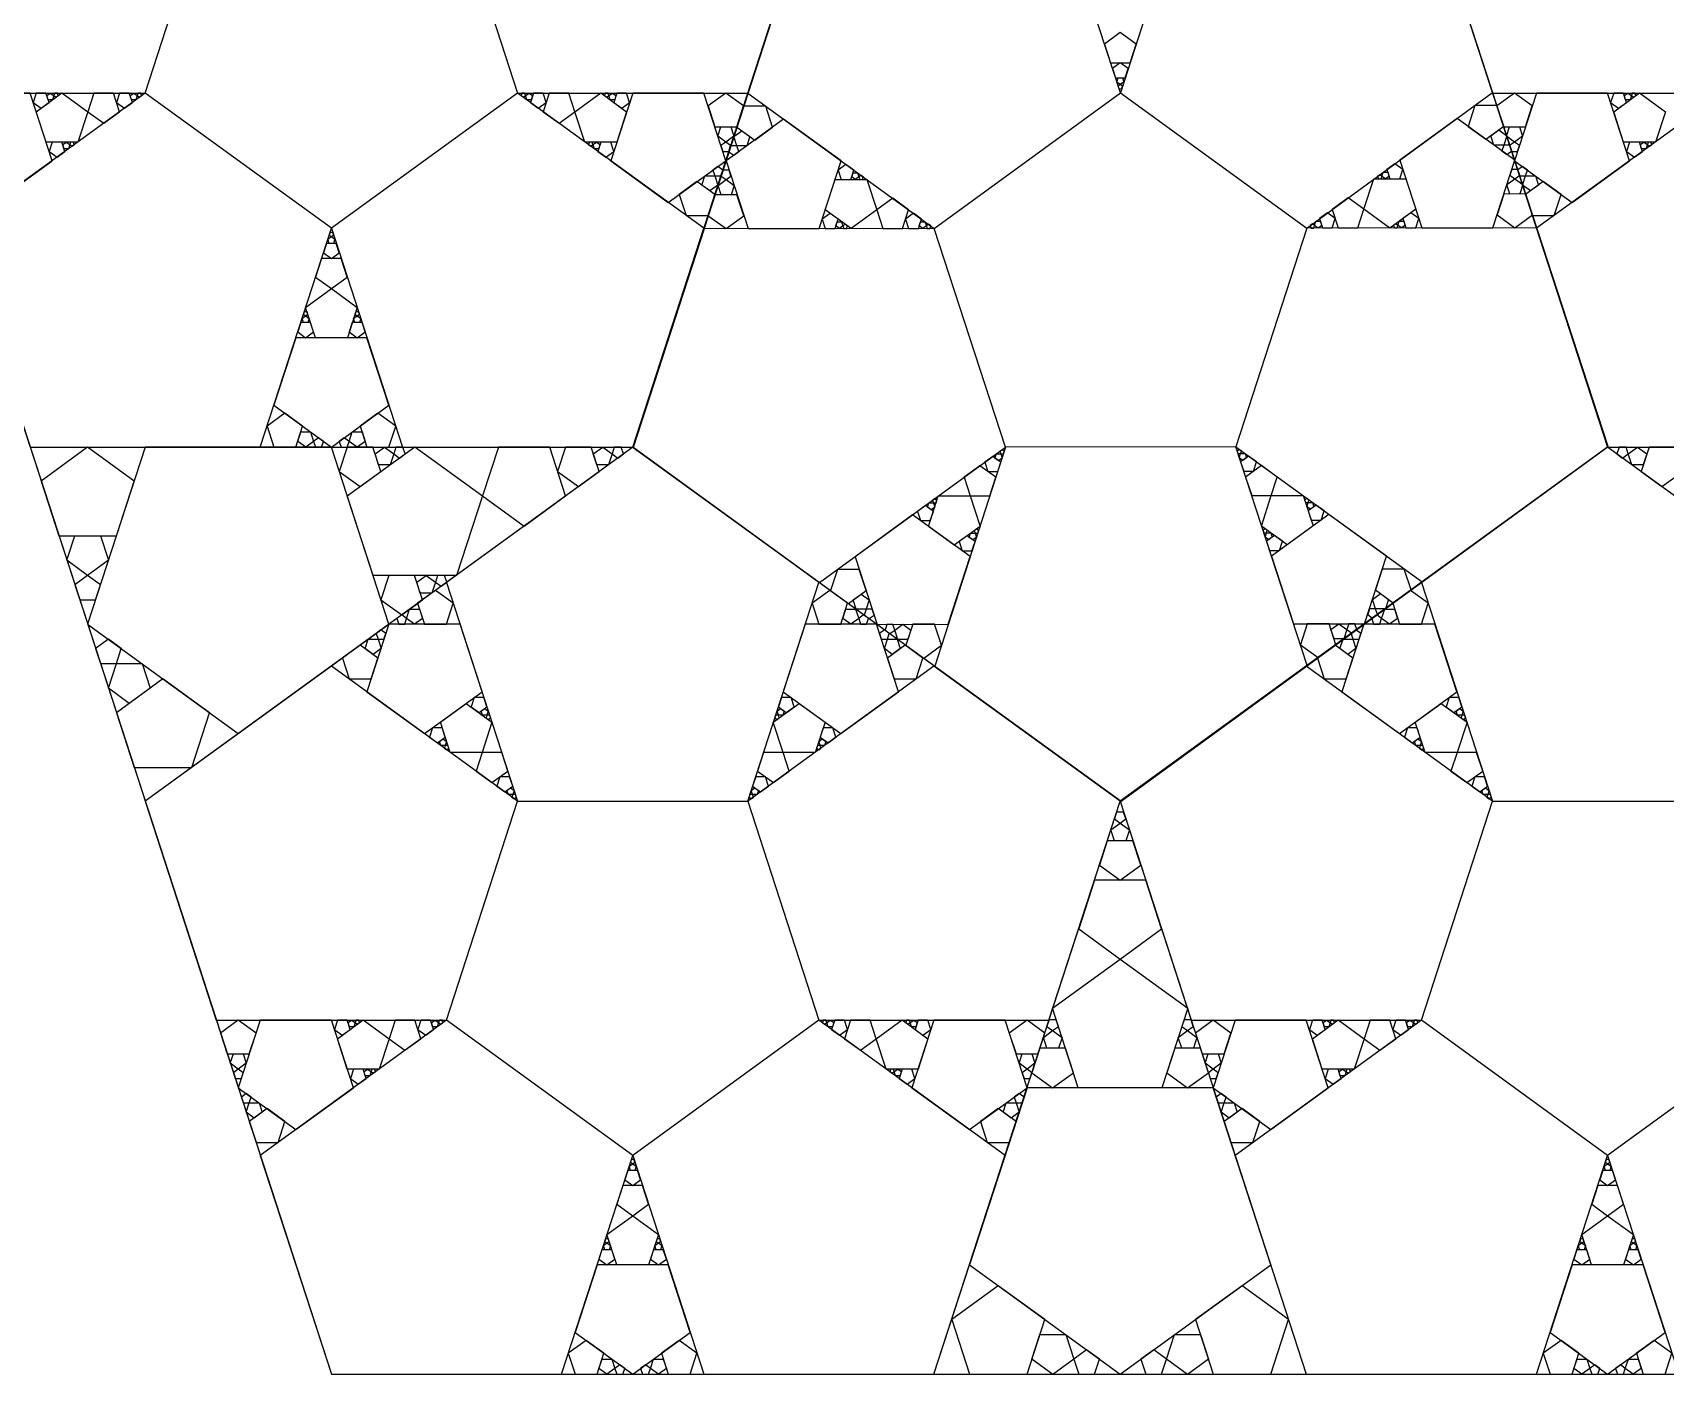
# Model space of a CAD drawing. Header units: inches. Extents: x -578 to 126, y -85 to 118.
# Drawn here: x -345.25 to -327.5, y -85.14 to -70.55 of the extents above; entities that cross this region are included whole.
import ezdxf

# ---------------------------------------------------------------- set-up
doc = ezdxf.new("R2010")
doc.units = ezdxf.units.IN
doc.header["$MEASUREMENT"] = 0
doc.layers.add('drawing', color=7, linetype='Continuous')

msp = doc.modelspace()

# ---------------------------------------------------------------- linework, layer by layer
for points in [[(-339.977, -71.203), (-342.001, -72.674), (-344.025, -71.203), (-343.252, -68.823), (-340.75, -68.823)], [(-330.15, -68.823), (-328.125, -75.054), (-333.425, -78.905), (-338.725, -75.054), (-336.701, -68.823)], [(-333.423, -71.202), (-331.397, -72.671), (-332.168, -75.051), (-334.67, -75.054), (-335.446, -72.675)], [(-337.474, -78.905), (-336.701, -81.285), (-338.725, -82.755), (-340.75, -81.285), (-339.977, -78.905)], [(-329.376, -78.905), (-326.874, -78.905), (-326.101, -81.285), (-328.125, -82.755), (-330.15, -81.285)]]:
    msp.add_lwpolyline(points, close=True)
at = {"layer": 'drawing'}
for points in [[(-283.222, 95.766), (-378.328, 26.668), (-342.001, -85.135), (-224.444, -85.135), (-188.117, 26.668)], [(-319.55, -16.037), (-355.877, -42.43), (-342.001, -85.135), (-297.098, -85.135), (-283.222, -42.43)], [(-319.55, -16.037), (-355.877, -42.43), (-342.001, -85.135), (-297.098, -85.135), (-283.222, -42.43)], [(-333.425, -58.742), (-347.301, -68.823), (-342.001, -85.135), (-324.85, -85.135), (-319.55, -68.823)], [(-333.425, -58.742), (-347.301, -68.823), (-342.001, -85.135), (-324.85, -85.135), (-319.549, -68.823)], [(-336.701, -68.823), (-342.001, -64.973), (-347.301, -68.823), (-345.277, -75.054), (-338.725, -75.054)], [(-336.701, -68.823), (-342.001, -64.973), (-347.301, -68.823), (-345.277, -75.054), (-338.725, -75.054)], [(-328.125, -75.054), (-321.574, -75.054), (-319.549, -68.823), (-324.85, -64.973), (-330.15, -68.823)], [(-328.125, -75.054), (-321.574, -75.054), (-319.549, -68.823), (-324.85, -64.973), (-330.15, -68.823)], [(-343.252, -68.823), (-345.277, -67.353), (-347.301, -68.823), (-346.528, -71.203), (-344.025, -71.203)], [(-339.977, -71.203), (-337.474, -71.203), (-336.701, -68.823), (-338.725, -67.353), (-340.75, -68.823)], [(-326.101, -68.823), (-328.125, -67.353), (-330.15, -68.823), (-329.376, -71.203), (-326.874, -71.203)], [(-336.702, -68.826), (-338.719, -75.058), (-333.415, -78.903), (-328.119, -75.047), (-330.15, -68.819)], [(-333.423, -71.202), (-334.199, -68.823), (-336.702, -68.826), (-337.472, -71.206), (-335.446, -72.675)], [(-331.397, -72.671), (-329.375, -71.198), (-330.15, -68.819), (-332.653, -68.821), (-333.423, -71.202)], [(-333.252, -70.671), (-333.424, -70.546), (-333.596, -70.672), (-333.53, -70.874), (-333.317, -70.874)], [(-333.338, -70.937), (-333.424, -70.874), (-333.51, -70.937), (-333.477, -71.038), (-333.37, -71.038)], [(-333.385, -71.084), (-333.424, -71.112), (-333.462, -71.084), (-333.447, -71.038), (-333.4, -71.038)], [(-333.4, -71.129), (-333.424, -71.112), (-333.447, -71.129), (-333.438, -71.157), (-333.409, -71.157)], [(-346.05, -71.203), (-346.289, -71.939), (-345.663, -72.393), (-345.038, -71.939), (-345.277, -71.203)], [(-346.05, -71.203), (-346.289, -71.939), (-345.663, -72.393), (-345.038, -71.939), (-345.277, -71.203)], [(-344.025, -71.203), (-346.05, -72.674), (-345.277, -75.054), (-342.774, -75.054), (-342.001, -72.674)], [(-345.211, -71.203), (-345.244, -71.305), (-345.158, -71.367), (-345.071, -71.305), (-345.104, -71.203)], [(-344.93, -71.202), (-344.649, -71.406), (-344.756, -71.736), (-345.103, -71.736), (-345.211, -71.406)], [(-345.057, -71.203), (-345.018, -71.231), (-345.033, -71.277), (-345.08, -71.277), (-345.095, -71.231)], [(-345.009, -71.203), (-345.018, -71.231), (-344.994, -71.248), (-344.97, -71.231), (-344.979, -71.203)], [(-344.583, -71.203), (-344.649, -71.406), (-344.476, -71.531), (-344.304, -71.406), (-344.37, -71.203)], [(-344.304, -71.203), (-344.337, -71.305), (-344.251, -71.367), (-344.165, -71.305), (-344.198, -71.203)], [(-344.15, -71.203), (-344.111, -71.231), (-344.126, -71.277), (-344.174, -71.277), (-344.189, -71.231)], [(-344.102, -71.203), (-344.111, -71.231), (-344.088, -71.248), (-344.064, -71.231), (-344.073, -71.203)], [(-342.001, -72.674), (-341.228, -75.054), (-338.725, -75.054), (-337.952, -72.674), (-339.977, -71.203)], [(-339.914, -71.248), (-339.891, -71.231), (-339.9, -71.203), (-339.929, -71.203), (-339.938, -71.231)], [(-339.876, -71.277), (-339.891, -71.231), (-339.852, -71.203), (-339.813, -71.231), (-339.828, -71.277)], [(-339.751, -71.367), (-339.665, -71.305), (-339.698, -71.203), (-339.804, -71.203), (-339.837, -71.305)], [(-339.525, -71.531), (-339.353, -71.406), (-339.419, -71.203), (-339.632, -71.203), (-339.698, -71.406)], [(-339.246, -71.736), (-339.353, -71.406), (-339.072, -71.202), (-338.791, -71.406), (-338.898, -71.736)], [(-339.008, -71.248), (-338.984, -71.231), (-338.993, -71.203), (-339.023, -71.203), (-339.032, -71.231)], [(-338.969, -71.277), (-338.984, -71.231), (-338.945, -71.203), (-338.907, -71.231), (-338.921, -71.277)], [(-338.339, -72.393), (-337.713, -71.939), (-337.952, -71.203), (-338.725, -71.203), (-338.964, -71.939)], [(-338.339, -72.393), (-337.713, -71.939), (-337.952, -71.203), (-338.725, -71.203), (-338.964, -71.939)], [(-338.844, -71.367), (-338.758, -71.305), (-338.791, -71.203), (-338.898, -71.203), (-338.931, -71.305)], [(-337.52, -71.344), (-337.713, -71.203), (-337.906, -71.344), (-337.833, -71.571), (-337.594, -71.571)], [(-337.205, -71.574), (-337.279, -71.346), (-337.518, -71.347), (-337.591, -71.574), (-337.398, -71.714)], [(-329.329, -71.338), (-329.568, -71.338), (-329.641, -71.566), (-329.448, -71.706), (-329.255, -71.565)], [(-328.944, -71.344), (-329.137, -71.203), (-329.331, -71.344), (-329.257, -71.571), (-329.018, -71.571)], [(-328.898, -71.203), (-329.137, -71.939), (-328.512, -72.393), (-327.886, -71.939), (-328.125, -71.203)], [(-328.898, -71.203), (-329.137, -71.939), (-328.512, -72.393), (-327.886, -71.939), (-328.125, -71.203)], [(-326.874, -71.203), (-328.898, -72.674), (-328.125, -75.054), (-325.623, -75.054), (-324.85, -72.674)], [(-328.059, -71.203), (-328.092, -71.305), (-328.006, -71.367), (-327.92, -71.305), (-327.953, -71.203)], [(-327.778, -71.202), (-327.497, -71.406), (-327.605, -71.736), (-327.952, -71.736), (-328.059, -71.406)], [(-327.905, -71.203), (-327.866, -71.231), (-327.881, -71.277), (-327.929, -71.277), (-327.944, -71.231)], [(-327.857, -71.203), (-327.866, -71.231), (-327.843, -71.248), (-327.819, -71.231), (-327.828, -71.203)], [(-337.085, -71.487), (-337.71, -71.942), (-337.471, -72.677), (-336.697, -72.676), (-336.459, -71.941)], [(-329.373, -72.668), (-329.135, -71.933), (-329.761, -71.479), (-330.386, -71.934), (-330.146, -72.669)], [(-329.373, -72.668), (-329.135, -71.933), (-329.761, -71.479), (-330.386, -71.934), (-330.146, -72.669)], [(-337.626, -71.673), (-337.713, -71.736), (-337.8, -71.673), (-337.767, -71.571), (-337.659, -71.571)], [(-337.484, -71.778), (-337.592, -71.778), (-337.625, -71.676), (-337.538, -71.613), (-337.451, -71.676)], [(-329.221, -71.667), (-329.254, -71.769), (-329.361, -71.769), (-329.395, -71.667), (-329.308, -71.604)], [(-329.051, -71.673), (-329.137, -71.736), (-329.224, -71.673), (-329.191, -71.571), (-329.084, -71.571)], [(-345.038, -71.736), (-345.071, -71.837), (-344.984, -71.9), (-344.898, -71.837), (-344.931, -71.736)], [(-344.883, -71.736), (-344.845, -71.764), (-344.859, -71.81), (-344.907, -71.81), (-344.922, -71.764)], [(-344.836, -71.736), (-344.845, -71.764), (-344.821, -71.781), (-344.797, -71.764), (-344.806, -71.736)], [(-339.181, -71.781), (-339.157, -71.764), (-339.166, -71.736), (-339.196, -71.736), (-339.205, -71.764)], [(-339.142, -71.81), (-339.157, -71.764), (-339.119, -71.736), (-339.08, -71.764), (-339.095, -71.81)], [(-339.018, -71.9), (-338.931, -71.837), (-338.964, -71.736), (-339.071, -71.736), (-339.104, -71.837)], [(-337.66, -71.775), (-337.713, -71.736), (-337.766, -71.775), (-337.746, -71.837), (-337.68, -71.837)], [(-337.571, -71.84), (-337.592, -71.778), (-337.657, -71.778), (-337.678, -71.841), (-337.624, -71.879)], [(-329.188, -71.769), (-329.254, -71.769), (-329.274, -71.832), (-329.221, -71.87), (-329.168, -71.832)], [(-329.084, -71.775), (-329.137, -71.736), (-329.191, -71.775), (-329.17, -71.837), (-329.105, -71.837)], [(-327.886, -71.736), (-327.919, -71.837), (-327.833, -71.9), (-327.747, -71.837), (-327.78, -71.736)], [(-327.732, -71.736), (-327.693, -71.764), (-327.708, -71.81), (-327.756, -71.81), (-327.771, -71.764)], [(-327.684, -71.736), (-327.693, -71.764), (-327.67, -71.781), (-327.646, -71.764), (-327.655, -71.736)], [(-337.853, -72.04), (-337.832, -72.103), (-337.766, -72.103), (-337.746, -72.04), (-337.799, -72.001)], [(-337.764, -72.106), (-337.71, -72.144), (-337.657, -72.106), (-337.677, -72.043), (-337.743, -72.043)], [(-336.406, -71.979), (-336.492, -72.042), (-336.459, -72.143), (-336.353, -72.143), (-336.32, -72.042)], [(-336.281, -72.07), (-336.266, -72.115), (-336.305, -72.143), (-336.344, -72.115), (-336.329, -72.07)], [(-330.54, -72.137), (-330.579, -72.109), (-330.564, -72.063), (-330.516, -72.063), (-330.501, -72.109)], [(-330.386, -72.137), (-330.353, -72.035), (-330.439, -71.973), (-330.525, -72.036), (-330.492, -72.137)], [(-329.188, -72.097), (-329.135, -72.135), (-329.081, -72.097), (-329.102, -72.034), (-329.168, -72.034)], [(-329.084, -72.103), (-329.018, -72.103), (-328.998, -72.04), (-329.051, -72.001), (-329.105, -72.04)], [(-338.219, -72.306), (-338.145, -72.534), (-337.906, -72.534), (-337.833, -72.306), (-338.026, -72.166)], [(-337.939, -72.103), (-337.832, -72.103), (-337.799, -72.205), (-337.886, -72.268), (-337.973, -72.205)], [(-337.797, -72.208), (-337.71, -72.144), (-337.623, -72.207), (-337.656, -72.31), (-337.764, -72.31)], [(-336.178, -72.143), (-336.07, -72.473), (-336.351, -72.677), (-336.632, -72.474), (-336.525, -72.143)], [(-336.242, -72.098), (-336.266, -72.115), (-336.257, -72.143), (-336.228, -72.143), (-336.219, -72.115)], [(-330.493, -72.671), (-330.774, -72.467), (-330.667, -72.137), (-330.32, -72.137), (-330.212, -72.467)], [(-330.588, -72.137), (-330.579, -72.109), (-330.602, -72.092), (-330.626, -72.109), (-330.617, -72.137)], [(-329.221, -72.198), (-329.135, -72.135), (-329.048, -72.198), (-329.081, -72.3), (-329.188, -72.301)], [(-329.052, -72.205), (-329.018, -72.103), (-328.911, -72.103), (-328.878, -72.205), (-328.965, -72.268)], [(-328.944, -72.534), (-328.705, -72.534), (-328.631, -72.306), (-328.825, -72.166), (-329.018, -72.306)], [(-337.903, -72.537), (-337.71, -72.677), (-337.517, -72.537), (-337.591, -72.31), (-337.83, -72.31)], [(-335.898, -72.348), (-336.07, -72.473), (-336.004, -72.676), (-335.791, -72.675), (-335.725, -72.473)], [(-330.84, -72.67), (-330.774, -72.467), (-330.947, -72.342), (-331.119, -72.468), (-331.053, -72.67)], [(-329.327, -72.528), (-329.134, -72.668), (-328.941, -72.528), (-329.015, -72.3), (-329.254, -72.301)], [(-336.579, -72.512), (-336.665, -72.575), (-336.632, -72.676), (-336.525, -72.676), (-336.492, -72.575)], [(-336.454, -72.603), (-336.439, -72.648), (-336.477, -72.676), (-336.516, -72.648), (-336.501, -72.603)], [(-335.672, -72.511), (-335.758, -72.574), (-335.725, -72.675), (-335.619, -72.675), (-335.586, -72.574)], [(-335.547, -72.602), (-335.532, -72.647), (-335.571, -72.675), (-335.61, -72.647), (-335.595, -72.602)], [(-331.273, -72.671), (-331.312, -72.643), (-331.297, -72.597), (-331.249, -72.597), (-331.234, -72.643)], [(-331.119, -72.67), (-331.086, -72.569), (-331.172, -72.507), (-331.258, -72.569), (-331.225, -72.67)], [(-330.366, -72.67), (-330.405, -72.642), (-330.39, -72.596), (-330.342, -72.596), (-330.328, -72.642)], [(-330.212, -72.669), (-330.179, -72.568), (-330.265, -72.506), (-330.352, -72.568), (-330.319, -72.669)], [(-342.04, -72.792), (-342.001, -72.764), (-341.962, -72.792), (-341.977, -72.838), (-342.025, -72.838)], [(-342.025, -72.747), (-342.001, -72.764), (-341.977, -72.747), (-341.986, -72.719), (-342.016, -72.719)], [(-335.446, -72.675), (-337.949, -72.678), (-338.719, -75.058), (-336.693, -76.527), (-334.67, -75.054)], [(-336.415, -72.631), (-336.439, -72.648), (-336.43, -72.676), (-336.4, -72.676), (-336.391, -72.648)], [(-335.508, -72.63), (-335.532, -72.647), (-335.523, -72.675), (-335.494, -72.675), (-335.485, -72.647)], [(-332.168, -75.051), (-330.142, -76.52), (-328.119, -75.047), (-328.895, -72.668), (-331.397, -72.671)], [(-331.321, -72.671), (-331.312, -72.643), (-331.335, -72.625), (-331.359, -72.643), (-331.35, -72.671)], [(-330.414, -72.67), (-330.405, -72.642), (-330.429, -72.624), (-330.452, -72.642), (-330.443, -72.67)], [(-342.087, -72.939), (-342.001, -73.002), (-341.915, -72.939), (-341.948, -72.838), (-342.054, -72.838)], [(-342.173, -73.204), (-342.001, -73.33), (-341.829, -73.204), (-341.894, -73.002), (-342.107, -73.002)], [(-342.282, -73.534), (-342.001, -73.33), (-341.72, -73.534), (-341.827, -73.864), (-342.175, -73.864)], [(-342.32, -73.655), (-342.281, -73.627), (-342.242, -73.655), (-342.257, -73.7), (-342.305, -73.7)], [(-342.305, -73.609), (-342.281, -73.627), (-342.257, -73.609), (-342.266, -73.581), (-342.296, -73.581)], [(-341.76, -73.655), (-341.721, -73.627), (-341.682, -73.655), (-341.697, -73.7), (-341.745, -73.7)], [(-341.745, -73.609), (-341.721, -73.627), (-341.697, -73.609), (-341.706, -73.581), (-341.735, -73.581)], [(-342.367, -73.801), (-342.281, -73.864), (-342.195, -73.801), (-342.228, -73.7), (-342.334, -73.7)], [(-341.807, -73.801), (-341.721, -73.864), (-341.635, -73.801), (-341.668, -73.7), (-341.774, -73.7)], [(-342.627, -74.599), (-342.001, -75.054), (-341.375, -74.599), (-341.614, -73.864), (-342.388, -73.864)], [(-342.627, -74.599), (-342.001, -75.054), (-341.375, -74.599), (-341.614, -73.864), (-342.388, -73.864)], [(-342.507, -74.686), (-342.7, -74.827), (-342.627, -75.054), (-342.388, -75.054), (-342.314, -74.827)], [(-341.375, -75.054), (-341.302, -74.827), (-341.495, -74.686), (-341.688, -74.827), (-341.614, -75.054)], [(-342.227, -74.889), (-342.194, -74.991), (-342.28, -75.054), (-342.367, -74.991), (-342.334, -74.889)], [(-341.721, -75.054), (-341.808, -74.991), (-341.775, -74.889), (-341.668, -74.889), (-341.635, -74.991)], [(-344.145, -75.422), (-344.651, -75.054), (-345.157, -75.422), (-344.964, -76.017), (-344.338, -76.017)], [(-344.025, -75.054), (-344.651, -76.979), (-343.013, -78.169), (-341.375, -76.979), (-342.001, -75.054)], [(-344.025, -75.054), (-344.651, -76.979), (-343.013, -78.169), (-341.375, -76.979), (-342.001, -75.054)], [(-338.725, -75.054), (-344.025, -78.905), (-342.001, -85.135), (-335.45, -85.135), (-333.425, -78.905)], [(-338.725, -75.054), (-344.025, -78.905), (-342.001, -85.135), (-335.45, -85.135), (-333.425, -78.905)], [(-342.14, -74.953), (-342.194, -74.991), (-342.173, -75.054), (-342.107, -75.054), (-342.087, -74.991)], [(-341.829, -75.054), (-341.808, -74.991), (-341.862, -74.953), (-341.915, -74.991), (-341.894, -75.054)], [(-341.829, -75.054), (-341.915, -75.319), (-341.689, -75.483), (-341.464, -75.319), (-341.55, -75.054)], [(-341.093, -75.05), (-340.358, -75.584), (-340.639, -76.449), (-341.548, -76.449), (-341.829, -75.584)], [(-341.425, -75.053), (-341.323, -75.127), (-341.362, -75.246), (-341.487, -75.246), (-341.526, -75.127)], [(-341.3, -75.054), (-341.323, -75.127), (-341.261, -75.172), (-341.199, -75.127), (-341.223, -75.054)], [(-337.474, -78.905), (-336.701, -76.525), (-338.725, -75.054), (-340.75, -76.525), (-339.977, -78.905)], [(-340.185, -75.054), (-340.358, -75.584), (-339.906, -75.912), (-339.455, -75.584), (-339.627, -75.054)], [(-339.455, -75.054), (-339.541, -75.319), (-339.316, -75.483), (-339.09, -75.319), (-339.176, -75.054)], [(-339.051, -75.053), (-338.95, -75.127), (-338.989, -75.246), (-339.114, -75.246), (-339.153, -75.127)], [(-338.926, -75.054), (-338.95, -75.127), (-338.888, -75.172), (-338.826, -75.127), (-338.85, -75.054)], [(-334.67, -75.054), (-335.441, -77.435), (-333.415, -78.903), (-331.392, -77.43), (-332.168, -75.051)], [(-334.733, -75.099), (-334.723, -75.127), (-334.694, -75.127), (-334.685, -75.099), (-334.709, -75.082)], [(-333.425, -78.905), (-331.401, -85.135), (-324.85, -85.135), (-322.825, -78.905), (-328.125, -75.054)], [(-333.425, -78.905), (-331.401, -85.135), (-324.85, -85.135), (-322.825, -78.905), (-328.125, -75.054)], [(-332.144, -75.124), (-332.115, -75.124), (-332.106, -75.096), (-332.13, -75.079), (-332.153, -75.096)], [(-326.874, -78.905), (-326.101, -76.525), (-328.125, -75.054), (-330.15, -76.525), (-329.376, -78.905)], [(-327.963, -75.172), (-327.9, -75.127), (-327.924, -75.054), (-328.001, -75.054), (-328.025, -75.127)], [(-327.862, -75.246), (-327.9, -75.127), (-327.799, -75.053), (-327.698, -75.127), (-327.737, -75.246)], [(-327.535, -75.483), (-327.309, -75.319), (-327.395, -75.054), (-327.674, -75.054), (-327.76, -75.319)], [(-335.121, -75.382), (-335.055, -75.585), (-334.842, -75.585), (-334.777, -75.382), (-334.949, -75.257)], [(-334.896, -75.218), (-334.863, -75.319), (-334.756, -75.319), (-334.724, -75.218), (-334.81, -75.155)], [(-334.771, -75.127), (-334.723, -75.127), (-334.709, -75.173), (-334.747, -75.201), (-334.786, -75.173)], [(-332.13, -75.17), (-332.115, -75.124), (-332.067, -75.124), (-332.052, -75.17), (-332.091, -75.198)], [(-332.082, -75.316), (-331.975, -75.316), (-331.942, -75.215), (-332.029, -75.152), (-332.115, -75.215)], [(-331.995, -75.581), (-331.782, -75.581), (-331.717, -75.379), (-331.889, -75.253), (-332.061, -75.379)], [(-335.402, -75.585), (-335.055, -75.585), (-334.948, -75.915), (-335.228, -76.119), (-335.509, -75.916)], [(-335.465, -75.633), (-335.456, -75.661), (-335.427, -75.661), (-335.418, -75.633), (-335.442, -75.616)], [(-331.889, -75.912), (-331.782, -75.581), (-331.435, -75.581), (-331.327, -75.911), (-331.608, -76.115)], [(-331.41, -75.656), (-331.381, -75.656), (-331.372, -75.628), (-331.396, -75.611), (-331.419, -75.628)], [(-336.307, -76.246), (-336.067, -76.981), (-335.294, -76.98), (-335.056, -76.244), (-335.682, -75.79)], [(-336.307, -76.246), (-336.067, -76.981), (-335.294, -76.98), (-335.056, -76.244), (-335.682, -75.79)], [(-335.629, -75.752), (-335.596, -75.853), (-335.489, -75.853), (-335.456, -75.752), (-335.543, -75.689)], [(-335.504, -75.661), (-335.456, -75.661), (-335.441, -75.706), (-335.48, -75.734), (-335.519, -75.706)], [(-331.54, -76.976), (-330.767, -76.975), (-330.529, -76.24), (-331.155, -75.786), (-331.78, -76.241)], [(-331.54, -76.976), (-330.767, -76.975), (-330.529, -76.24), (-331.155, -75.786), (-331.78, -76.241)], [(-331.396, -75.702), (-331.381, -75.656), (-331.333, -75.656), (-331.318, -75.702), (-331.357, -75.73)], [(-331.348, -75.848), (-331.241, -75.848), (-331.208, -75.747), (-331.295, -75.685), (-331.381, -75.747)], [(-335.012, -75.962), (-335.003, -75.99), (-334.973, -75.99), (-334.964, -75.962), (-334.988, -75.944)], [(-331.863, -75.986), (-331.834, -75.986), (-331.825, -75.958), (-331.849, -75.941), (-331.872, -75.958)], [(-344.424, -76.284), (-344.651, -76.449), (-344.878, -76.284), (-344.791, -76.017), (-344.511, -76.017)], [(-335.175, -76.081), (-335.142, -76.182), (-335.036, -76.182), (-335.003, -76.08), (-335.089, -76.018)], [(-335.051, -75.99), (-335.003, -75.99), (-334.988, -76.035), (-335.027, -76.063), (-335.065, -76.035)], [(-331.849, -76.032), (-331.834, -75.986), (-331.786, -75.986), (-331.771, -76.032), (-331.81, -76.06)], [(-331.801, -76.178), (-331.694, -76.178), (-331.661, -76.077), (-331.748, -76.014), (-331.834, -76.077)], [(-344.512, -76.55), (-344.651, -76.449), (-344.79, -76.55), (-344.737, -76.714), (-344.565, -76.714)], [(-341.375, -76.449), (-341.462, -76.714), (-341.236, -76.878), (-341.01, -76.714), (-341.097, -76.449)], [(-340.972, -76.448), (-340.87, -76.522), (-340.909, -76.641), (-341.034, -76.641), (-341.073, -76.522)], [(-340.846, -76.449), (-340.87, -76.522), (-340.808, -76.567), (-340.746, -76.522), (-340.77, -76.449)], [(-336.261, -76.386), (-336.5, -76.386), (-336.574, -76.614), (-336.38, -76.754), (-336.187, -76.613)], [(-330.261, -76.607), (-330.336, -76.38), (-330.575, -76.38), (-330.648, -76.607), (-330.455, -76.748)], [(-340.75, -76.979), (-340.676, -76.752), (-340.869, -76.612), (-341.063, -76.752), (-340.989, -76.979)], [(-336.581, -76.612), (-336.775, -76.752), (-336.701, -76.979), (-336.462, -76.979), (-336.388, -76.752)], [(-336.153, -76.715), (-336.187, -76.817), (-336.294, -76.817), (-336.327, -76.715), (-336.24, -76.652)], [(-330.541, -76.811), (-330.648, -76.811), (-330.682, -76.709), (-330.595, -76.646), (-330.508, -76.709)], [(-330.15, -76.979), (-330.076, -76.752), (-330.269, -76.612), (-330.462, -76.752), (-330.389, -76.979)], [(-341.096, -76.98), (-341.183, -76.917), (-341.15, -76.815), (-341.042, -76.815), (-341.009, -76.917)], [(-336.301, -76.815), (-336.268, -76.917), (-336.355, -76.98), (-336.442, -76.917), (-336.408, -76.815)], [(-336.121, -76.817), (-336.187, -76.817), (-336.207, -76.88), (-336.153, -76.918), (-336.1, -76.88)], [(-330.628, -76.874), (-330.648, -76.811), (-330.714, -76.811), (-330.734, -76.874), (-330.681, -76.913)], [(-330.496, -76.98), (-330.583, -76.917), (-330.549, -76.815), (-330.442, -76.815), (-330.409, -76.917)], [(-340.602, -76.979), (-341.375, -76.979), (-341.614, -77.715), (-340.989, -78.169), (-340.363, -77.715)], [(-341.203, -76.979), (-341.183, -76.917), (-341.236, -76.878), (-341.289, -76.917), (-341.269, -76.979)], [(-335.836, -77.715), (-336.075, -76.979), (-336.849, -76.979), (-337.088, -77.715), (-336.462, -78.169)], [(-335.836, -77.715), (-336.075, -76.979), (-336.849, -76.979), (-337.088, -77.715), (-336.462, -78.169)], [(-336.215, -76.878), (-336.268, -76.917), (-336.248, -76.979), (-336.182, -76.979), (-336.161, -76.917)], [(-335.928, -77.082), (-335.875, -77.043), (-335.895, -76.981), (-335.961, -76.981), (-335.981, -77.043)], [(-335.841, -77.145), (-335.875, -77.043), (-335.788, -76.98), (-335.701, -77.043), (-335.734, -77.145)], [(-335.561, -77.348), (-335.368, -77.207), (-335.442, -76.98), (-335.681, -76.98), (-335.754, -77.208)], [(-331.393, -76.976), (-331.466, -77.203), (-331.273, -77.343), (-331.08, -77.203), (-331.154, -76.976)], [(-331.047, -76.975), (-330.96, -77.038), (-330.993, -77.14), (-331.1, -77.14), (-331.133, -77.038)], [(-330.002, -76.979), (-330.775, -76.979), (-331.014, -77.715), (-330.389, -78.169), (-329.763, -77.715)], [(-330.002, -76.979), (-330.775, -76.979), (-331.014, -77.715), (-330.389, -78.169), (-329.763, -77.715)], [(-330.94, -76.975), (-330.96, -77.038), (-330.906, -77.077), (-330.853, -77.038), (-330.874, -76.975)], [(-330.603, -76.979), (-330.583, -76.917), (-330.636, -76.878), (-330.689, -76.917), (-330.669, -76.979)], [(-344.512, -77.408), (-344.339, -77.408), (-344.286, -77.244), (-344.425, -77.143), (-344.565, -77.244)], [(-341.881, -77.347), (-341.808, -77.574), (-341.569, -77.574), (-341.495, -77.347), (-341.688, -77.207)], [(-341.602, -77.143), (-341.494, -77.143), (-341.461, -77.245), (-341.548, -77.308), (-341.635, -77.245)], [(-341.515, -77.081), (-341.494, -77.143), (-341.429, -77.143), (-341.408, -77.081), (-341.462, -77.042)], [(-336.022, -77.143), (-335.956, -77.143), (-335.936, -77.081), (-335.989, -77.042), (-336.042, -77.081)], [(-335.989, -77.245), (-335.956, -77.143), (-335.849, -77.143), (-335.816, -77.245), (-335.903, -77.308)], [(-335.882, -77.574), (-335.643, -77.574), (-335.569, -77.347), (-335.763, -77.207), (-335.956, -77.347)], [(-331.281, -77.347), (-331.208, -77.574), (-330.969, -77.574), (-330.895, -77.347), (-331.088, -77.207)], [(-331.002, -77.143), (-330.894, -77.143), (-330.861, -77.245), (-330.948, -77.308), (-331.035, -77.245)], [(-330.915, -77.081), (-330.894, -77.143), (-330.828, -77.143), (-330.808, -77.081), (-330.861, -77.042)], [(-344.426, -77.676), (-344.339, -77.408), (-344.058, -77.408), (-343.972, -77.676), (-344.199, -77.841)], [(-339.977, -78.905), (-342.001, -77.434), (-344.025, -78.905), (-343.252, -81.285), (-340.75, -81.285)], [(-336.701, -81.285), (-334.199, -81.285), (-333.425, -78.905), (-335.45, -77.434), (-337.474, -78.905)], [(-329.376, -78.905), (-331.401, -77.434), (-333.425, -78.905), (-332.652, -81.285), (-330.15, -81.285)], [(-344.145, -78.537), (-343.519, -78.537), (-343.326, -77.942), (-343.832, -77.574), (-344.338, -77.942)], [(-340.255, -78.044), (-340.362, -78.374), (-340.709, -78.374), (-340.816, -78.044), (-340.535, -77.84)], [(-340.343, -77.777), (-340.449, -77.777), (-340.482, -77.879), (-340.396, -77.941), (-340.31, -77.879)], [(-340.295, -77.924), (-340.31, -77.969), (-340.358, -77.969), (-340.372, -77.924), (-340.334, -77.896)], [(-336.742, -78.374), (-337.089, -78.374), (-337.196, -78.044), (-336.915, -77.84), (-336.634, -78.044)], [(-337.093, -77.969), (-337.141, -77.969), (-337.156, -77.924), (-337.117, -77.896), (-337.078, -77.924)], [(-336.968, -77.879), (-337.001, -77.777), (-337.108, -77.777), (-337.141, -77.879), (-337.055, -77.941)], [(-329.654, -78.044), (-329.762, -78.374), (-330.109, -78.374), (-330.216, -78.044), (-329.935, -77.84)], [(-329.743, -77.777), (-329.849, -77.777), (-329.882, -77.879), (-329.796, -77.941), (-329.71, -77.879)], [(-329.695, -77.924), (-329.71, -77.969), (-329.757, -77.969), (-329.772, -77.924), (-329.733, -77.896)], [(-340.28, -77.969), (-340.31, -77.969), (-340.319, -77.997), (-340.295, -78.015), (-340.271, -77.997)], [(-337.132, -77.997), (-337.141, -77.969), (-337.17, -77.969), (-337.179, -77.997), (-337.156, -78.015)], [(-329.68, -77.969), (-329.71, -77.969), (-329.719, -77.997), (-329.695, -78.015), (-329.671, -77.997)], [(-340.796, -78.107), (-340.903, -78.107), (-340.935, -78.208), (-340.849, -78.271), (-340.763, -78.208)], [(-340.748, -78.253), (-340.763, -78.299), (-340.811, -78.299), (-340.826, -78.253), (-340.787, -78.225)], [(-336.64, -78.299), (-336.688, -78.299), (-336.702, -78.253), (-336.664, -78.225), (-336.625, -78.253)], [(-336.515, -78.208), (-336.548, -78.107), (-336.655, -78.107), (-336.688, -78.208), (-336.601, -78.271)], [(-330.196, -78.107), (-330.302, -78.107), (-330.335, -78.208), (-330.249, -78.271), (-330.163, -78.208)], [(-330.148, -78.253), (-330.163, -78.299), (-330.211, -78.299), (-330.225, -78.253), (-330.187, -78.225)], [(-340.734, -78.299), (-340.763, -78.299), (-340.772, -78.327), (-340.748, -78.344), (-340.725, -78.327)], [(-340.149, -78.374), (-340.362, -78.374), (-340.428, -78.577), (-340.255, -78.702), (-340.083, -78.577)], [(-337.023, -78.577), (-337.089, -78.374), (-337.302, -78.374), (-337.368, -78.577), (-337.195, -78.702)], [(-336.679, -78.327), (-336.688, -78.299), (-336.717, -78.299), (-336.726, -78.327), (-336.702, -78.344)], [(-330.134, -78.299), (-330.163, -78.299), (-330.172, -78.327), (-330.148, -78.344), (-330.124, -78.327)], [(-329.549, -78.374), (-329.762, -78.374), (-329.828, -78.577), (-329.655, -78.702), (-329.483, -78.577)], [(-340.063, -78.64), (-340.169, -78.64), (-340.202, -78.741), (-340.116, -78.803), (-340.03, -78.741)], [(-340.015, -78.786), (-340.03, -78.832), (-340.077, -78.832), (-340.092, -78.786), (-340.053, -78.758)], [(-337.373, -78.832), (-337.421, -78.832), (-337.436, -78.786), (-337.397, -78.758), (-337.359, -78.786)], [(-337.249, -78.741), (-337.282, -78.64), (-337.388, -78.64), (-337.421, -78.741), (-337.335, -78.803)], [(-329.463, -78.64), (-329.569, -78.64), (-329.602, -78.741), (-329.516, -78.803), (-329.43, -78.741)], [(-329.415, -78.786), (-329.429, -78.832), (-329.477, -78.832), (-329.492, -78.786), (-329.453, -78.758)], [(-340, -78.832), (-340.03, -78.832), (-340.039, -78.86), (-340.015, -78.877), (-339.991, -78.86)], [(-337.412, -78.86), (-337.421, -78.832), (-337.45, -78.832), (-337.46, -78.86), (-337.436, -78.877)], [(-329.4, -78.832), (-329.429, -78.832), (-329.439, -78.86), (-329.415, -78.877), (-329.391, -78.86)], [(-333.527, -79.215), (-333.425, -79.141), (-333.324, -79.215), (-333.363, -79.334), (-333.488, -79.334)], [(-333.487, -79.096), (-333.425, -79.141), (-333.363, -79.096), (-333.387, -79.023), (-333.464, -79.023)], [(-333.651, -79.599), (-333.425, -79.763), (-333.2, -79.599), (-333.286, -79.334), (-333.565, -79.334)], [(-333.876, -80.293), (-333.425, -80.621), (-332.974, -80.293), (-333.146, -79.763), (-333.704, -79.763)], [(-334.161, -81.155), (-333.425, -80.621), (-332.69, -81.155), (-332.971, -82.02), (-333.88, -82.02)], [(-342.82, -81.425), (-343.013, -81.285), (-343.207, -81.425), (-343.133, -81.652), (-342.894, -81.652)], [(-342.774, -81.285), (-343.013, -82.02), (-342.388, -82.475), (-341.762, -82.02), (-342.001, -81.285)], [(-342.774, -81.285), (-343.013, -82.02), (-342.388, -82.475), (-341.762, -82.02), (-342.001, -81.285)], [(-340.75, -81.285), (-342.774, -82.755), (-342.001, -85.135), (-339.499, -85.135), (-338.725, -82.755)], [(-341.935, -81.285), (-341.968, -81.386), (-341.882, -81.448), (-341.796, -81.386), (-341.829, -81.285)], [(-341.654, -81.283), (-341.373, -81.487), (-341.481, -81.817), (-341.828, -81.817), (-341.935, -81.487)], [(-341.781, -81.284), (-341.742, -81.312), (-341.757, -81.358), (-341.805, -81.358), (-341.82, -81.312)], [(-341.733, -81.285), (-341.742, -81.312), (-341.718, -81.33), (-341.695, -81.312), (-341.704, -81.285)], [(-341.307, -81.285), (-341.373, -81.487), (-341.201, -81.612), (-341.029, -81.487), (-341.094, -81.285)], [(-341.029, -81.285), (-341.061, -81.386), (-340.975, -81.448), (-340.889, -81.386), (-340.922, -81.285)], [(-340.874, -81.284), (-340.836, -81.312), (-340.85, -81.358), (-340.898, -81.358), (-340.913, -81.312)], [(-340.827, -81.285), (-340.836, -81.312), (-340.812, -81.33), (-340.788, -81.312), (-340.797, -81.285)], [(-338.725, -82.755), (-337.952, -85.135), (-335.45, -85.135), (-334.676, -82.755), (-336.701, -81.285)], [(-336.639, -81.33), (-336.615, -81.312), (-336.624, -81.285), (-336.653, -81.285), (-336.663, -81.312)], [(-336.6, -81.358), (-336.615, -81.312), (-336.576, -81.284), (-336.538, -81.312), (-336.552, -81.358)], [(-336.475, -81.448), (-336.389, -81.386), (-336.422, -81.285), (-336.529, -81.285), (-336.562, -81.386)], [(-336.25, -81.612), (-336.077, -81.487), (-336.143, -81.285), (-336.356, -81.285), (-336.422, -81.487)], [(-335.97, -81.817), (-336.077, -81.487), (-335.796, -81.283), (-335.516, -81.487), (-335.623, -81.817)], [(-335.732, -81.33), (-335.708, -81.312), (-335.718, -81.285), (-335.747, -81.285), (-335.756, -81.312)], [(-335.694, -81.358), (-335.708, -81.312), (-335.67, -81.284), (-335.631, -81.312), (-335.646, -81.358)], [(-335.063, -82.475), (-334.437, -82.02), (-334.676, -81.285), (-335.45, -81.285), (-335.689, -82.02)], [(-335.063, -82.475), (-334.437, -82.02), (-334.676, -81.285), (-335.45, -81.285), (-335.689, -82.02)], [(-335.569, -81.448), (-335.483, -81.386), (-335.516, -81.285), (-335.622, -81.285), (-335.655, -81.386)], [(-334.244, -81.425), (-334.437, -81.285), (-334.631, -81.425), (-334.557, -81.652), (-334.318, -81.652)], [(-334.221, -81.353), (-334.159, -81.398), (-334.097, -81.353), (-334.12, -81.28), (-334.197, -81.28)], [(-332.754, -81.353), (-332.692, -81.398), (-332.63, -81.353), (-332.653, -81.28), (-332.73, -81.28)], [(-332.22, -81.425), (-332.413, -81.285), (-332.606, -81.425), (-332.533, -81.652), (-332.294, -81.652)], [(-332.174, -81.285), (-332.413, -82.02), (-331.787, -82.475), (-331.162, -82.02), (-331.401, -81.285)], [(-330.15, -81.285), (-332.174, -82.755), (-331.401, -85.135), (-328.898, -85.135), (-328.125, -82.755)], [(-331.335, -81.285), (-331.368, -81.386), (-331.282, -81.448), (-331.196, -81.386), (-331.229, -81.285)], [(-331.054, -81.283), (-330.773, -81.487), (-330.88, -81.817), (-331.228, -81.817), (-331.335, -81.487)], [(-331.181, -81.284), (-331.142, -81.312), (-331.157, -81.358), (-331.205, -81.358), (-331.219, -81.312)], [(-331.133, -81.285), (-331.142, -81.312), (-331.118, -81.33), (-331.095, -81.312), (-331.104, -81.285)], [(-330.707, -81.285), (-330.773, -81.487), (-330.601, -81.612), (-330.428, -81.487), (-330.494, -81.285)], [(-330.428, -81.285), (-330.461, -81.386), (-330.375, -81.448), (-330.289, -81.386), (-330.322, -81.285)], [(-330.274, -81.284), (-330.235, -81.312), (-330.25, -81.358), (-330.298, -81.358), (-330.313, -81.312)], [(-330.226, -81.285), (-330.235, -81.312), (-330.212, -81.33), (-330.188, -81.312), (-330.197, -81.285)], [(-328.125, -82.755), (-327.352, -85.135), (-324.85, -85.135), (-324.076, -82.755), (-326.101, -81.285)], [(-334.26, -81.472), (-334.159, -81.398), (-334.057, -81.472), (-334.096, -81.591), (-334.221, -81.591)], [(-332.793, -81.472), (-332.692, -81.398), (-332.591, -81.472), (-332.629, -81.591), (-332.754, -81.591)], [(-342.926, -81.754), (-343.013, -81.817), (-343.1, -81.754), (-343.067, -81.652), (-342.96, -81.652)], [(-334.351, -81.754), (-334.437, -81.817), (-334.524, -81.754), (-334.491, -81.652), (-334.384, -81.652)], [(-334.384, -81.856), (-334.159, -82.02), (-333.933, -81.856), (-334.019, -81.591), (-334.298, -81.591)], [(-332.917, -81.856), (-332.692, -82.02), (-332.466, -81.856), (-332.552, -81.591), (-332.831, -81.591)], [(-332.326, -81.754), (-332.413, -81.817), (-332.5, -81.754), (-332.467, -81.652), (-332.359, -81.652)], [(-342.96, -81.856), (-343.013, -81.817), (-343.066, -81.856), (-343.046, -81.919), (-342.98, -81.919)], [(-341.762, -81.817), (-341.795, -81.919), (-341.709, -81.981), (-341.623, -81.919), (-341.656, -81.817)], [(-341.608, -81.817), (-341.569, -81.845), (-341.584, -81.891), (-341.632, -81.891), (-341.646, -81.845)], [(-341.56, -81.817), (-341.569, -81.845), (-341.545, -81.863), (-341.522, -81.845), (-341.531, -81.817)], [(-335.905, -81.863), (-335.882, -81.845), (-335.891, -81.817), (-335.92, -81.817), (-335.929, -81.845)], [(-335.867, -81.891), (-335.882, -81.845), (-335.843, -81.817), (-335.804, -81.845), (-335.819, -81.891)], [(-335.742, -81.981), (-335.656, -81.919), (-335.689, -81.817), (-335.795, -81.817), (-335.828, -81.919)], [(-334.384, -81.856), (-334.437, -81.817), (-334.491, -81.856), (-334.47, -81.919), (-334.405, -81.919)], [(-332.36, -81.856), (-332.413, -81.817), (-332.466, -81.856), (-332.446, -81.919), (-332.38, -81.919)], [(-331.162, -81.817), (-331.195, -81.919), (-331.109, -81.981), (-331.022, -81.919), (-331.055, -81.817)], [(-331.008, -81.817), (-330.969, -81.845), (-330.984, -81.891), (-331.032, -81.891), (-331.046, -81.845)], [(-330.96, -81.817), (-330.969, -81.845), (-330.945, -81.863), (-330.921, -81.845), (-330.931, -81.817)], [(-342.96, -82.184), (-342.894, -82.184), (-342.874, -82.121), (-342.927, -82.083), (-342.98, -82.121)], [(-342.927, -82.286), (-342.894, -82.184), (-342.787, -82.184), (-342.754, -82.286), (-342.84, -82.349)], [(-335.063, -83.945), (-333.425, -85.135), (-331.787, -83.945), (-332.413, -82.02), (-334.437, -82.02)], [(-335.063, -83.945), (-333.425, -85.135), (-331.787, -83.945), (-332.413, -82.02), (-334.437, -82.02)], [(-334.664, -82.184), (-334.557, -82.184), (-334.523, -82.286), (-334.61, -82.349), (-334.697, -82.286)], [(-334.577, -82.121), (-334.557, -82.184), (-334.491, -82.184), (-334.47, -82.121), (-334.524, -82.083)], [(-332.36, -82.184), (-332.294, -82.184), (-332.274, -82.121), (-332.327, -82.083), (-332.38, -82.121)], [(-332.327, -82.286), (-332.294, -82.184), (-332.187, -82.184), (-332.154, -82.286), (-332.24, -82.349)], [(-342.82, -82.615), (-342.581, -82.615), (-342.507, -82.388), (-342.7, -82.247), (-342.894, -82.388)], [(-334.944, -82.388), (-334.87, -82.615), (-334.631, -82.615), (-334.557, -82.388), (-334.75, -82.247)], [(-332.22, -82.615), (-331.981, -82.615), (-331.907, -82.388), (-332.1, -82.247), (-332.294, -82.388)], [(-338.764, -82.874), (-338.725, -82.846), (-338.687, -82.874), (-338.701, -82.919), (-338.749, -82.919)], [(-338.749, -82.828), (-338.725, -82.846), (-338.702, -82.828), (-338.711, -82.801), (-338.74, -82.801)], [(-328.164, -82.874), (-328.125, -82.846), (-328.087, -82.874), (-328.101, -82.919), (-328.149, -82.919)], [(-328.149, -82.828), (-328.125, -82.846), (-328.101, -82.828), (-328.111, -82.801), (-328.14, -82.801)], [(-338.811, -83.021), (-338.725, -83.083), (-338.639, -83.021), (-338.672, -82.919), (-338.779, -82.919)], [(-328.211, -83.021), (-328.125, -83.083), (-328.039, -83.021), (-328.072, -82.919), (-328.178, -82.919)], [(-338.898, -83.286), (-338.725, -83.411), (-338.553, -83.286), (-338.619, -83.083), (-338.832, -83.083)], [(-328.298, -83.286), (-328.125, -83.411), (-327.953, -83.286), (-328.019, -83.083), (-328.232, -83.083)], [(-339.006, -83.615), (-338.725, -83.411), (-338.444, -83.615), (-338.552, -83.945), (-338.899, -83.945)], [(-328.406, -83.615), (-328.125, -83.411), (-327.844, -83.615), (-327.952, -83.945), (-328.299, -83.945)], [(-339.092, -83.883), (-339.005, -83.945), (-338.919, -83.883), (-338.952, -83.781), (-339.059, -83.781)], [(-339.044, -83.736), (-339.005, -83.708), (-338.967, -83.736), (-338.982, -83.781), (-339.029, -83.781)], [(-339.029, -83.691), (-339.005, -83.708), (-338.982, -83.691), (-338.991, -83.663), (-339.02, -83.663)], [(-338.531, -83.883), (-338.445, -83.945), (-338.359, -83.883), (-338.392, -83.781), (-338.498, -83.781)], [(-338.484, -83.736), (-338.445, -83.708), (-338.407, -83.736), (-338.421, -83.781), (-338.469, -83.781)], [(-338.469, -83.691), (-338.445, -83.708), (-338.421, -83.691), (-338.431, -83.663), (-338.46, -83.663)], [(-328.491, -83.883), (-328.405, -83.945), (-328.319, -83.883), (-328.352, -83.781), (-328.459, -83.781)], [(-328.444, -83.736), (-328.405, -83.708), (-328.367, -83.736), (-328.381, -83.781), (-328.429, -83.781)], [(-328.429, -83.691), (-328.405, -83.708), (-328.382, -83.691), (-328.391, -83.663), (-328.42, -83.663)], [(-327.931, -83.883), (-327.845, -83.945), (-327.759, -83.883), (-327.792, -83.781), (-327.898, -83.781)], [(-327.884, -83.736), (-327.845, -83.708), (-327.806, -83.736), (-327.821, -83.781), (-327.869, -83.781)], [(-327.869, -83.691), (-327.845, -83.708), (-327.821, -83.691), (-327.83, -83.663), (-327.86, -83.663)], [(-339.351, -84.681), (-338.725, -85.135), (-338.1, -84.681), (-338.339, -83.945), (-339.112, -83.945)], [(-339.351, -84.681), (-338.725, -85.135), (-338.1, -84.681), (-338.339, -83.945), (-339.112, -83.945)], [(-328.751, -84.681), (-328.125, -85.135), (-327.5, -84.681), (-327.739, -83.945), (-328.512, -83.945)], [(-328.751, -84.681), (-328.125, -85.135), (-327.5, -84.681), (-327.739, -83.945), (-328.512, -83.945)], [(-334.75, -84.173), (-335.256, -84.54), (-335.063, -85.135), (-334.437, -85.135), (-334.244, -84.54)], [(-331.787, -85.135), (-331.594, -84.54), (-332.1, -84.173), (-332.606, -84.54), (-332.413, -85.135)], [(-339.231, -84.768), (-339.425, -84.908), (-339.351, -85.135), (-339.112, -85.135), (-339.038, -84.908)], [(-338.1, -85.135), (-338.026, -84.908), (-338.219, -84.768), (-338.413, -84.908), (-338.339, -85.135)], [(-334.016, -84.704), (-333.93, -84.971), (-334.157, -85.137), (-334.384, -84.971), (-334.297, -84.704)], [(-332.694, -85.137), (-332.921, -84.971), (-332.834, -84.704), (-332.553, -84.704), (-332.466, -84.971)], [(-328.631, -84.768), (-328.825, -84.908), (-328.751, -85.135), (-328.512, -85.135), (-328.438, -84.908)], [(-327.5, -85.135), (-327.426, -84.908), (-327.619, -84.768), (-327.812, -84.908), (-327.739, -85.135)], [(-338.951, -84.971), (-338.918, -85.073), (-339.005, -85.136), (-339.092, -85.073), (-339.058, -84.971)], [(-338.446, -85.136), (-338.533, -85.073), (-338.5, -84.971), (-338.392, -84.971), (-338.359, -85.073)], [(-333.79, -84.87), (-333.93, -84.971), (-333.876, -85.135), (-333.704, -85.135), (-333.651, -84.971)], [(-332.974, -85.135), (-332.921, -84.971), (-333.06, -84.87), (-333.2, -84.971), (-333.147, -85.135)], [(-328.351, -84.971), (-328.318, -85.073), (-328.405, -85.136), (-328.491, -85.073), (-328.458, -84.971)], [(-327.846, -85.136), (-327.933, -85.073), (-327.899, -84.971), (-327.792, -84.971), (-327.759, -85.073)], [(-338.865, -85.034), (-338.918, -85.073), (-338.898, -85.135), (-338.832, -85.135), (-338.811, -85.073)], [(-338.553, -85.135), (-338.533, -85.073), (-338.586, -85.034), (-338.639, -85.073), (-338.619, -85.135)], [(-328.265, -85.034), (-328.318, -85.073), (-328.298, -85.135), (-328.232, -85.135), (-328.211, -85.073)], [(-327.953, -85.135), (-327.933, -85.073), (-327.986, -85.034), (-328.039, -85.073), (-328.019, -85.135)]]:
    msp.add_lwpolyline(points, close=True, dxfattribs=at)

doc.saveas('drawing.dxf')
